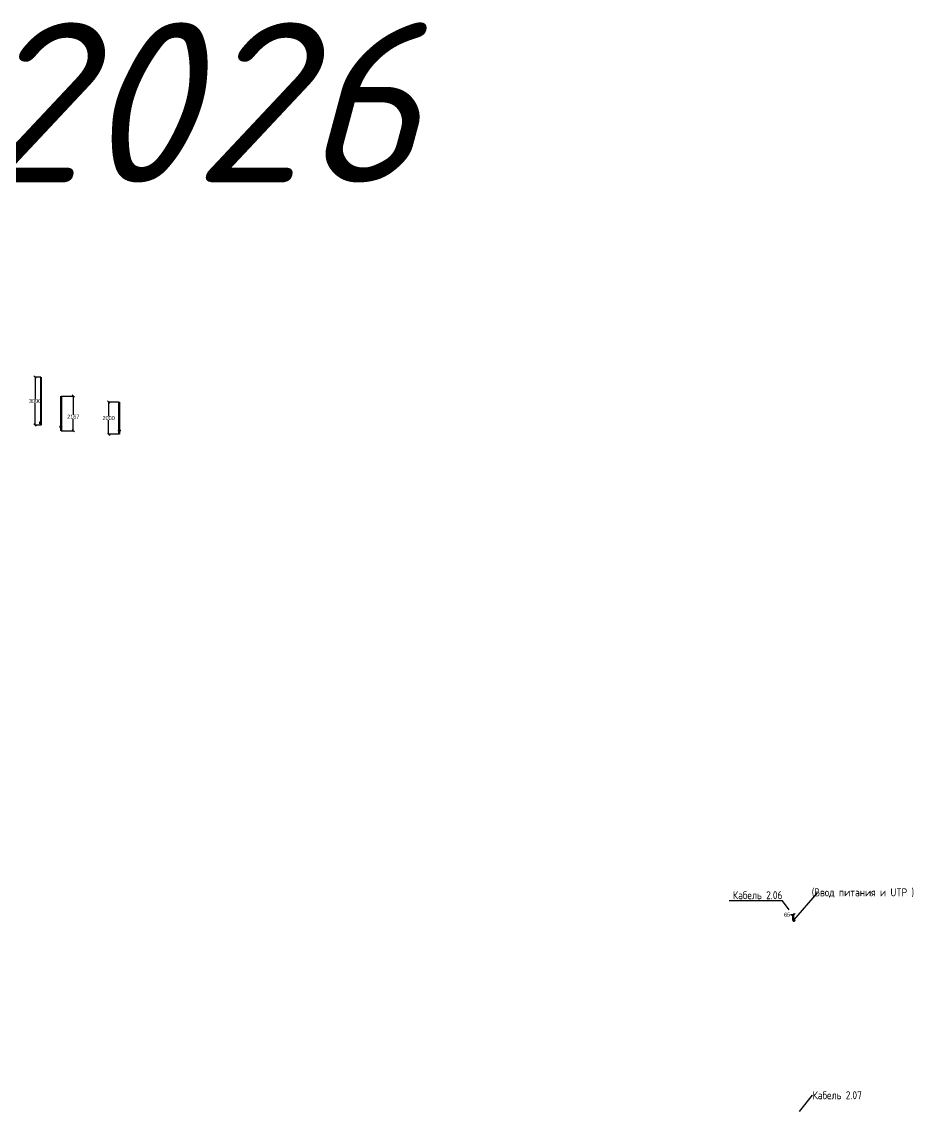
# Model space of a CAD drawing. Header units: millimetres. Extents: x 1499747 to 4230374, y -28481 to 441852.
# Drawn here: x 2432346 to 2488088, y 373543 to 441852 of the extents above; entities that cross this region are included whole.
import ezdxf
from ezdxf import colors
from ezdxf.entities.mleader import LeaderData, LeaderLine
from ezdxf.math import Vec2, Vec3

# ---------------------------------------------------------------- set-up
doc = ezdxf.new("R2010")
doc.units = ezdxf.units.MM
doc.header["$MEASUREMENT"] = 0
doc.layers.add('0_ANNOT_Dimensions', color=7, linetype='Continuous')
for name, color, linetype, lineweight in [('Light', 90, 'Continuous', 50), ('Кабель 2x4mm', 200, 'Continuous', 30), ('Кабель 2х6 mm', 150, 'Continuous', 30), ('ТП', 250, 'Continuous', 30)]:
    doc.layers.add(name, color=color, linetype=linetype, lineweight=lineweight)
doc.styles.add('ISOCPEUR_4', font='isocpeur.ttf', dxfattribs={"width": 0.85, "height": 250})
doc.styles.add('Текст', font='isocpeui.ttf')
doc.dimstyles.get("Standard").update_dxf_attribs({"dimtxt": 0.18, "dimasz": 0.18, "dimexe": 0.18, "dimexo": 0.0625, "dimgap": 0.09, "dimtad": 0, "dimtih": 1, "dimtoh": 1, "dimdec": 4, "dimzin": 0, "dimdsep": 46, "dimtxsty": 'Standard', "dimcen": 0.09, "dimadec": 0, "dimazin": 0, "dimtfac": 1, "dimtdec": 4, "dimtofl": 0, "dimtmove": 0, "dimatfit": 3, "dimfxl": 1, "dimtolj": 1, "dimtzin": 0, "dimarcsym": 0})

# ---------------------------------------------------------------- blocks, each defined once
blk = doc.blocks.new('_Oblique')
at = {"color": 0, "linetype": 'ByBlock', "lineweight": -2}
blk.add_line((-0.5, -0.5), (0.5, 0.5), dxfattribs=at)
blk = doc.blocks.new('*D404')
at = {"layer": '0_ANNOT_Dimensions', "color": 0, "lineweight": -2, "transparency": 16777216}
for p, q in [((2480513, 386063), (2480363, 386063)), ((2480513, 385715), (2480513, 386063)), ((2480578, 386063), (2480513, 386063)), ((2480578, 385715), (2480578, 386063))]:
    blk.add_line(p, q, dxfattribs=at)
at = {"layer": 'Defpoints', "color": 0, "lineweight": 30, "transparency": 16777216}
for p in [(2480513, 386063), (2480513, 385715), (2480578, 385715)]:
    blk.add_point(p, dxfattribs=at)
at = {"layer": '0_ANNOT_Dimensions', "color": 0, "lineweight": -2, "transparency": 16777216, "xscale": 150, "yscale": 150, "zscale": 150, "rotation": 180}
blk.add_blockref('_Oblique', (2480513, 386063), dxfattribs=at)
at = {"layer": '0_ANNOT_Dimensions', "color": 0, "lineweight": -2, "transparency": 16777216, "xscale": 150, "yscale": 150, "zscale": 150}
blk.add_blockref('_Oblique', (2480578, 386063), dxfattribs=at)
at = {"layer": '0_ANNOT_Dimensions', "color": 0, "lineweight": 25, "transparency": 16777216, "insert": (2480154, 386063), "char_height": 250, "attachment_point": 5}
blk.add_mtext('\\A1;65', dxfattribs=at)
blk = doc.blocks.new('*D455')
at = {"layer": '0_ANNOT_Dimensions', "color": 0, "lineweight": -2, "transparency": 16777216}
for p, q in [((2433528, 419658), (2433172, 419658)), ((2433172, 419658), (2433172, 418283)), ((2433172, 416658), (2433172, 418033)), ((2433528, 416658), (2433172, 416658))]:
    blk.add_line(p, q, dxfattribs=at)
at = {"layer": 'Defpoints', "color": 0, "lineweight": 30, "transparency": 16777216}
for p in [(2433528, 419658), (2433172, 416658), (2433528, 416658)]:
    blk.add_point(p, dxfattribs=at)
at = {"layer": '0_ANNOT_Dimensions', "color": 0, "lineweight": -2, "transparency": 16777216, "xscale": 150, "yscale": 150, "zscale": 150}
for p, rotation in [((2433172, 419658), 90), ((2433172, 416658), 270)]:
    blk.add_blockref('_Oblique', p, dxfattribs=dict(at, rotation=rotation))
at = {"layer": '0_ANNOT_Dimensions', "color": 0, "lineweight": 25, "transparency": 16777216, "insert": (2433172, 418158), "char_height": 250, "attachment_point": 5}
blk.add_mtext('\\A1;3000', dxfattribs=at)
blk = doc.blocks.new('*D456')
at = {"layer": '0_ANNOT_Dimensions', "color": 0, "lineweight": -2, "transparency": 16777216}
for p, q in [((2434802, 418472), (2435558, 418472)), ((2435558, 418472), (2435558, 417304)), ((2435558, 416305), (2435558, 417054)), ((2434802, 416305), (2435558, 416305))]:
    blk.add_line(p, q, dxfattribs=at)
at = {"layer": 'Defpoints', "color": 0, "lineweight": 30, "transparency": 16777216}
for p in [(2434802, 418472), (2434802, 416305), (2435558, 416305)]:
    blk.add_point(p, dxfattribs=at)
at = {"layer": '0_ANNOT_Dimensions', "color": 0, "lineweight": -2, "transparency": 16777216, "xscale": 150, "yscale": 150, "zscale": 150}
for p, rotation in [((2435558, 418472), 90), ((2435558, 416305), 270)]:
    blk.add_blockref('_Oblique', p, dxfattribs=dict(at, rotation=rotation))
at = {"layer": '0_ANNOT_Dimensions', "color": 0, "lineweight": 25, "transparency": 16777216, "insert": (2435558, 417179), "char_height": 250, "attachment_point": 5}
blk.add_mtext('\\A1;2167', dxfattribs=at)
blk = doc.blocks.new('*D457')
at = {"layer": '0_ANNOT_Dimensions', "color": 0, "lineweight": -2, "transparency": 16777216}
for p, q in [((2438414, 418093), (2437767, 418093)), ((2437768, 418093), (2437768, 417218)), ((2437768, 416093), (2437768, 416968)), ((2438414, 416093), (2437767, 416093))]:
    blk.add_line(p, q, dxfattribs=at)
at = {"layer": 'Defpoints', "color": 0, "lineweight": 30, "transparency": 16777216}
for p in [(2438414, 418093), (2437768, 416093), (2438414, 416093)]:
    blk.add_point(p, dxfattribs=at)
at = {"layer": '0_ANNOT_Dimensions', "color": 0, "lineweight": -2, "transparency": 16777216, "xscale": 150, "yscale": 150, "zscale": 150}
for p, rotation in [((2437768, 418093), 90), ((2437768, 416093), 270)]:
    blk.add_blockref('_Oblique', p, dxfattribs=dict(at, rotation=rotation))
at = {"layer": '0_ANNOT_Dimensions', "color": 0, "lineweight": 25, "transparency": 16777216, "insert": (2437768, 417093), "char_height": 250, "attachment_point": 5}
blk.add_mtext('\\A1;2000', dxfattribs=at)

msp = doc.modelspace()

# ---------------------------------------------------------------- hatches: boundary and pattern name
at = {"layer": 'Кабель 2x4mm', "lineweight": 30, "true_color": 0x105689}
h = msp.add_hatch(color=146, dxfattribs=at)
h.dxf.hatch_style = 1
h.paths.add_polyline_path([(2433609.87598, 416798.52224, 1), (2433398.77111, 416798.52224, 1)])
h = msp.add_hatch(color=146, dxfattribs=at)
h.dxf.hatch_style = 1
h.paths.add_polyline_path([(2434886.30901, 416553.83591, 1), (2434675.20414, 416553.83591, 1)])
h = msp.add_hatch(color=146, dxfattribs=at)
h.dxf.hatch_style = 1
h.paths.add_polyline_path([(2438539.92921, 416317.84411, 1), (2438328.82435, 416317.84411, 1)])
at = {"layer": 'Кабель 2x4mm', "lineweight": 30, "true_color": 0xcd2027}
h = msp.add_hatch(color=242, dxfattribs=at)
h.dxf.hatch_style = 1
h.paths.add_polyline_path([(2480684.21505, 385714.52892, 1), (2480473.11019, 385714.52892, 1)])

# ---------------------------------------------------------------- linework, layer by layer
at = {"layer": 'Light', "color": 219, "true_color": 0x642165}
msp.add_lwpolyline([(2434802.4257, 418471.67542), (2434802.4257, 416304.57542)], dxfattribs=at)
at = {"layer": 'Кабель 2х6 mm', "color": 9, "lineweight": 40, "true_color": 0xd19cc7}
msp.add_lwpolyline([(2433528.08324, 419657.71102), (2433528.08324, 416657.71102)], dxfattribs=at)
at = {"layer": 'Кабель 2х6 mm', "color": 116, "lineweight": 50, "true_color": 0x136734}
msp.add_lwpolyline([(2438414.41356, 416092.85634), (2438414.41356, 418093.25634)], dxfattribs=at)
at = {"layer": 'Кабель 2х6 mm', "color": 116, "lineweight": 40, "true_color": 0x136734}
msp.add_lwpolyline([(2438414.41356, 418093.25634), (2438414.41356, 416092.85634)], dxfattribs=at)

# ---------------------------------------------------------------- texts
at = {"color": 18, "lineweight": 50, "true_color": 0x000000, "insert": (2394937.53943, 441818.98473), "char_height": 10000, "width": 12874.2351114, "attachment_point": 1, "style": 'Текст'}
msp.add_mtext('08.06.2026', dxfattribs=at)

# ---------------------------------------------------------------- dimensions: what is measured, and where the dimension line sits
at = {"layer": '0_ANNOT_Dimensions', "lineweight": 25}
for base, p1, p2, picture, middle in [((2433172.27147, 416657.71102), (2433528.08324, 419657.75018), (2433528.08324, 416657.71102), '*D455', (2433172.27147, 418157.7306)), ((2437767.52513, 416092.85634), (2438414.41356, 418093.25634), (2438414.41356, 416092.85634), '*D457', (2437767.52513, 417093.05634))]:
    dim = msp.add_linear_dim(base=base, p1=p1, p2=p2, angle=90, dimstyle='Standard', override={"dimtxt": 250, "dimasz": 150, "dimdec": 0, "dimblk1": 'Oblique', "dimblk2": 'Oblique', "dimsah": 1}, dxfattribs=at)
    dim.commit()
    dim.dimension.update_dxf_attribs({"geometry": picture, "text_midpoint": middle})
dim = msp.add_linear_dim(base=(2435557.93354, 416304.57542), p1=(2434802.4257, 418471.67542), p2=(2434802.4257, 416304.57542), angle=90, dimstyle='Standard', override={"dimtxt": 250, "dimasz": 150, "dimdec": 0, "dimblk1": 'Oblique', "dimblk2": 'Oblique', "dimsah": 1}, dxfattribs=at)
dim.commit()
dim.dimension.update_dxf_attribs({"geometry": '*D456', "text_midpoint": (2435557.93354, 417179.04411), "dimtype": 160})
at = {"layer": '0_ANNOT_Dimensions', "color": 244, "lineweight": 25, "true_color": 0x991b1e}
dim = msp.add_linear_dim(base=(2480512.7968, 386062.50959), p1=(2480578.00915, 385715.19739), p2=(2480512.7968, 385715.19829), dimstyle='Standard', override={"dimtxt": 250, "dimasz": 150, "dimdec": 0, "dimblk1": 'Oblique', "dimblk2": 'Oblique', "dimsah": 1}, dxfattribs=at)
dim.commit()
dim.dimension.update_dxf_attribs({"geometry": '*D404', "text_midpoint": (2480154.37347, 386062.50959), "dimtype": 160})

# ---------------------------------------------------------------- leaders
at = {"layer": 'ТП', "lineweight": 30}
ml = msp.add_multileader_mtext('Standard', dxfattribs=at)
ml.set_content('Кабель 2.06', color=256, style='ISOCPEUR_4')
ml.set_leader_properties()
ml.build(insert=Vec2(0, 0))
ml.multileader.update_dxf_attribs({"text_right_attachment_type": 6, "dogleg_length": 0.36, "arrow_head_size": 0.18})
ctx = ml.context
ctx.base_point, ctx.char_height, ctx.arrow_head_size, ctx.landing_gap_size, ctx.plane_origin, ctx.plane_x_axis, ctx.plane_y_axis = Vec3(2476798.69914, 387283.00702), 500, 0.18, 0.09, Vec3(2486568.27713, 386079.17911), Vec3(0.9999997664, 0.0006834744), Vec3(-0.0006834744, 0.9999997664)
ctx.right_attachment, ctx.text_align_type = 6, 2
notes = []
notes.append((ctx, [(1, (1, 1, 0), (2479859.11764, 386935.09865), (-0.9999997664, -0.0006834744), 0.00000000013, [(0, [(2480278.63189, 386365.19922)], 0, [])])]))
ctx.mtext.insert, ctx.mtext.text_direction, ctx.mtext.rotation, ctx.mtext.width, ctx.mtext.alignment, ctx.mtext.flow_direction = Vec3(2479858.61755, 387535.09845), Vec3(0.9999997664, 0.0006834744), 0.0006834744, 3333.2408404, 3, 5
ml = msp.add_multileader_mtext('Standard', dxfattribs=at)
ml.set_content('(Ввод питания и UTP )', color=256, style='ISOCPEUR_4')
ml.set_leader_properties()
ml.build(insert=Vec2(0, 0))
ml.multileader.update_dxf_attribs({"text_right_attachment_type": 6, "dogleg_length": 0.00000000013, "arrow_head_size": 0.18})
ctx = ml.context
ctx.base_point, ctx.char_height, ctx.arrow_head_size, ctx.landing_gap_size, ctx.plane_origin = Vec3(2482052.90098, 387437.9404), 500, 0.18, 0.09, Vec3(2490242.694, 392469.46224)
ctx.right_attachment, ctx.text_align_type = 6, 2
notes.append((ctx, [(0, (1, 1, 0), (2482052.90098, 387437.9404), (1, 0), 0.00000000013, [(0, [(2480578.00915, 385715.19739)], 0, [])])]))
ctx.mtext.insert, ctx.mtext.alignment, ctx.mtext.flow_direction = Vec3(2488087.99098, 387712.9404), 3, 5
ml = msp.add_multileader_mtext('Standard', dxfattribs=at)
ml.set_content('Кабель 2.07', color=256, style='ISOCPEUR_4')
ml.set_leader_properties()
ml.build(insert=Vec2(0, 0))
ml.multileader.update_dxf_attribs({"text_right_attachment_type": 6, "dogleg_length": 0.36, "arrow_head_size": 0.18})
ctx = ml.context
ctx.base_point, ctx.char_height, ctx.arrow_head_size, ctx.landing_gap_size, ctx.plane_origin, ctx.plane_x_axis, ctx.plane_y_axis = Vec3(2481740.78204, 374784.40983), 500, 0.18, 0.09, Vec3(2491289.78257, 372835.12608), Vec3(0.9999997664, 0.0006834744), Vec3(-0.0006834744, 0.9999997664)
ctx.right_attachment = 6
notes.append((ctx, [(0, (1, 1, 0), (2481740.78204, 374784.40983), (0.9999997664, 0.0006834744), 0.00000000013, [(0, [(2480928.21744, 373762.88096)], 0, [])])]))
ctx.mtext.insert, ctx.mtext.text_direction, ctx.mtext.rotation, ctx.mtext.width, ctx.mtext.flow_direction = Vec3(2481740.70117, 375034.40983), Vec3(0.9999997664, 0.0006834744), 0.0006834744, 3333.2408404, 5
for ctx, leaders in notes:
    for number, flags, end, landing, length, lines in leaders:
        leader = LeaderData()
        leader.index, (leader.has_last_leader_line, leader.has_dogleg_vector, leader.attachment_direction) = number, flags
        leader.last_leader_point, leader.dogleg_vector, leader.dogleg_length = Vec3(end), Vec3(landing), length
        for number, points, colour, breaks in lines:
            line = LeaderLine()
            line.index, line.vertices, line.color, line.breaks = number, Vec3.list(points), colors.encode_raw_color(colour), breaks
            leader.lines.append(line)
        ctx.leaders.append(leader)

doc.saveas('drawing.dxf')
